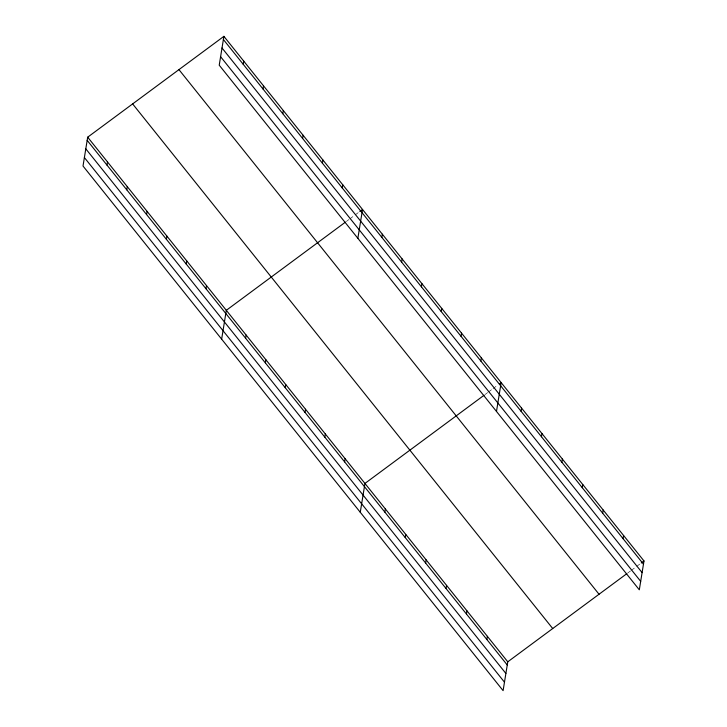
<?xml version="1.0" encoding="UTF-8"?>
<svg xmlns="http://www.w3.org/2000/svg" width="727" height="727" viewBox="0 0 727 727"><rect width="100%" height="100%" fill="white"/><g stroke="black" fill="none" stroke-linecap="round" stroke-linejoin="round"><path stroke-width="0.55" stroke-dasharray="3.63 2.73" d="M346.343 221.453L349.042 219.463M349.941 218.791L354.44 215.465M355.339 214.801L358.929 212.139M484.973 394.579L487.672 392.589M488.571 391.917L492.17 389.254M493.07 388.591L497.559 385.265M627.801 572.958L630.5 570.959M631.399 570.295L635.898 566.969M636.797 566.297L640.387 563.634"/><path stroke-width="1.09" d="M223.898 36.35L219.227 65.185L639.315 589.815L643.986 560.971L223.898 36.35L87.685 137.185L83.014 166.029L503.102 690.65L507.773 661.815L626.901 573.621M106.978 165.093L107.487 161.921M126.78 189.82L127.289 186.657M146.581 214.556L147.099 211.384M166.383 239.283L166.901 236.121M186.194 264.019L186.703 260.848M205.995 288.746L206.504 285.584M243.191 64.249L243.709 61.086M221.644 339.155L226.315 310.311L345.443 222.126M262.992 88.985L263.51 85.813M245.599 338.219L246.117 335.047M282.803 113.712L283.312 110.549M265.41 362.946L265.918 359.783M302.605 138.448L303.114 135.277M285.211 387.682L285.72 384.51M322.406 163.184L322.924 160.013M305.013 412.409L305.531 409.246M342.208 187.911L342.726 184.74M324.824 437.145L325.332 433.974M357.857 238.311L362.528 209.476L359.829 211.475M344.625 461.881L345.134 458.71M381.82 237.375L382.329 234.212M360.274 512.281L364.945 483.437L484.073 395.252M401.622 262.111L402.14 258.939M384.828 512.09L385.346 508.927M421.424 286.838L421.942 283.675M441.234 311.574L441.743 308.402M405.239 537.571L405.748 534.409M461.036 336.31L461.545 333.139M425.64 563.052L426.149 559.89M480.838 361.037L481.356 357.875M446.042 588.534L446.56 585.371M496.486 411.437L501.157 382.602L499.358 383.938M466.452 614.015L466.961 610.853M521.05 411.255L521.559 408.083M486.854 639.496L487.363 636.334M541.451 436.736L541.969 433.565M561.853 462.218L562.371 459.046M582.263 487.699L582.772 484.527M602.665 513.18L603.183 510.009M623.066 538.662L623.584 535.49M641.287 562.971L643.986 560.971M223.389 39.522L643.477 564.143M222.017 47.991L642.105 572.612M220.599 56.715L640.687 581.346M178.951 69.628L599.039 594.25M132.632 103.916L552.72 628.537M87.685 137.185L507.773 661.815M87.167 140.356L507.255 664.978M85.795 148.826L505.883 673.456M84.387 157.55L504.474 682.18"/></g></svg>
